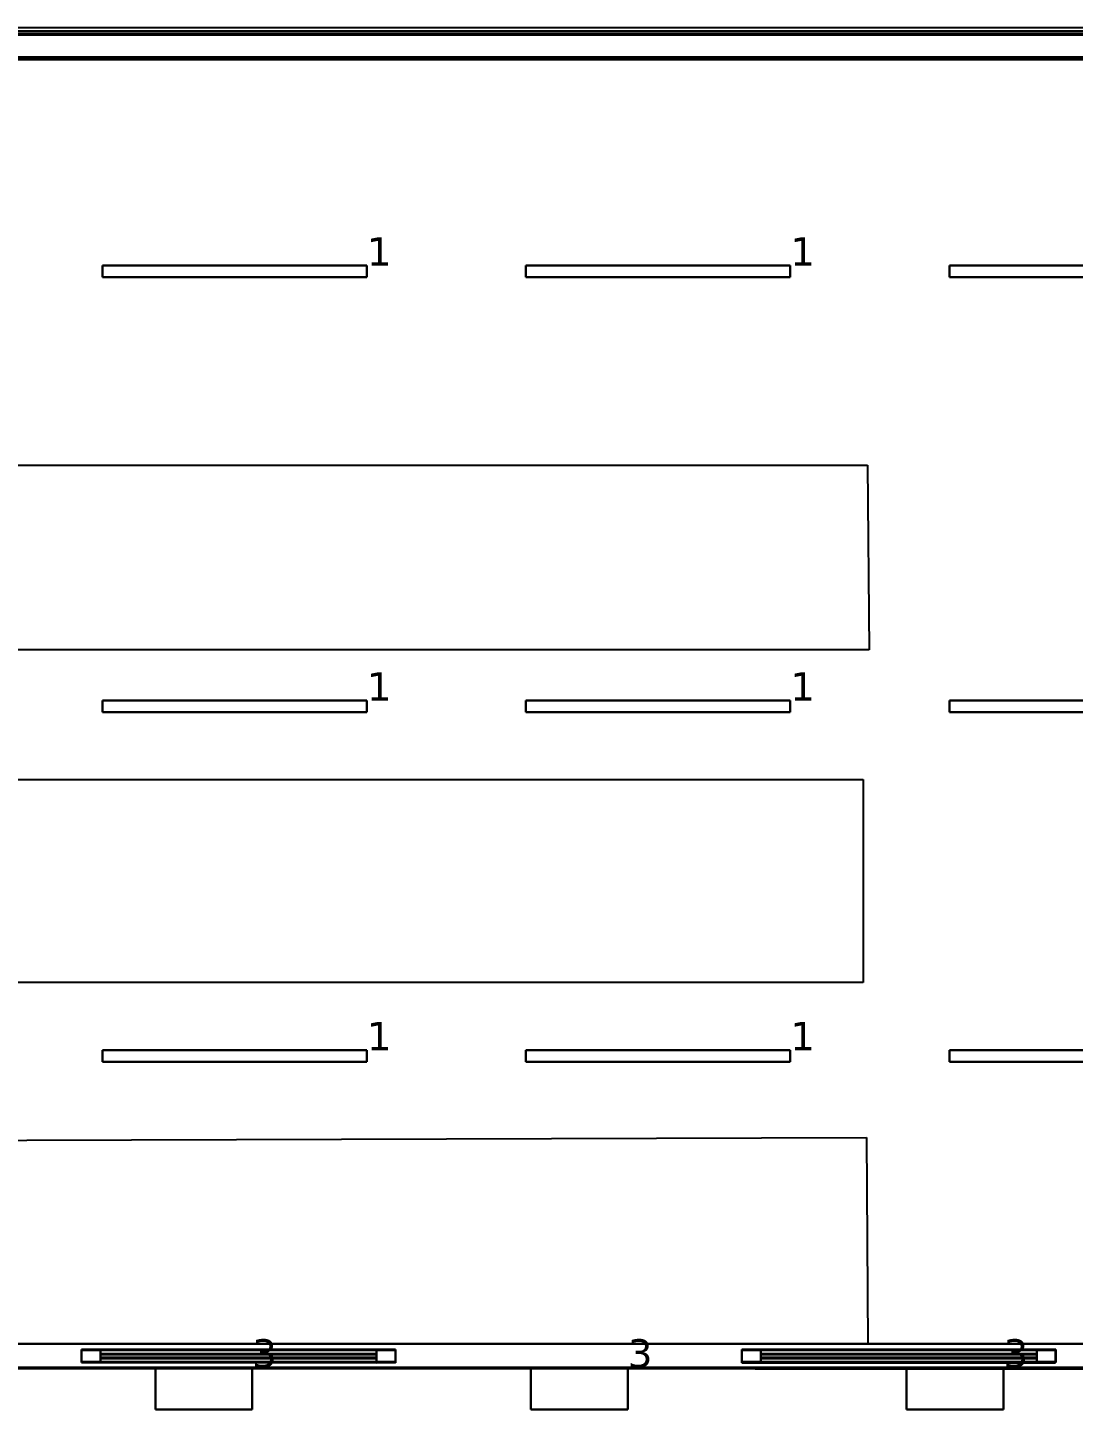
# Model space of a CAD drawing. Header units: inches. Extents: x 28 to 141, y 59 to 110.
# Drawn here: x 65.61 to 72.27, y 84.33 to 93.14 of the extents above; entities that cross this region are included whole.
import ezdxf

# ---------------------------------------------------------------- set-up
doc = ezdxf.new("R2010")
doc.units = ezdxf.units.IN
doc.header["$MEASUREMENT"] = 0
for name, color, linetype, true_color in [('DLX_BLD0_APERT', 7, 'Continuous', 0x969696), ('DLX_BLD0_CALC', 3, 'Continuous', 0x00ff00), ('DLX_BLD0_CONT', 7, 'Continuous', 0x969696), ('DLX_BLD0_LUM', 7, 'Continuous', 0xffd400), ('DLX_BLD0_LUMKEY_IDX', 7, 'Continuous', 0x969696), ('DLX_BLD0_ROOF', 7, 'Continuous', 0x7f7f7f), ('DLX_BLD1_APERT', 7, 'Continuous', 0x969696), ('DLX_BLD1_CALC', 3, 'Continuous', 0x00ff00), ('DLX_BLD1_LUM', 7, 'Continuous', 0xffd400), ('DLX_BLD1_LUMKEY_IDX', 7, 'Continuous', 0x969696), ('DLX_TERR_CONT', 7, 'Continuous', 0x007d00)]:
    doc.layers.add(name, color=color, linetype=linetype, true_color=true_color)
doc.styles.add('TableTextStyle', font='')
doc.styles.get('TableTextStyle').set_extended_font_data('VERDANA.TTF')

msp = doc.modelspace()

# ---------------------------------------------------------------- linework, layer by layer
at = {"layer": 'DLX_BLD0_APERT'}
for points in [[(76.7777, 93.1132, 0), (46.7777, 93.1142, 0)], [(46.7777, 93.1142, 0), (76.7777, 93.1132, 0)], [(76.7027, 93.1357, 0), (46.8527, 93.1367, 0)], [(76.7027, 93.1357, 0), (46.8527, 93.1367, 0)], [(46.8527, 93.1367, 0), (76.7027, 93.1357, 0)], [(46.8527, 93.1367, 0), (76.7027, 93.1357, 0)], [(76.7027, 93.1132, 0), (46.8527, 93.1142, 0)], [(46.8527, 93.1142, 0), (76.7027, 93.1132, 0)], [(46.8527, 93.1142, 0), (76.7027, 93.1132, 0)], [(76.7027, 93.1132, 0), (46.8527, 93.1142, 0)], [(46.8527, 93.0917, 0), (76.7027, 93.0907, 0)], [(76.7027, 93.0907, 0), (46.8527, 93.0917, 0)], [(76.7027, 93.0907, 0), (46.8527, 93.0917, 0)], [(76.7027, 93.0907, 0), (46.8527, 93.0917, 0)], [(46.8527, 93.0917, 0), (76.7027, 93.0907, 0)], [(46.8527, 93.0917, 0), (76.7027, 93.0907, 0)], [(46.7777, 92.9342, 0), (76.7777, 92.9332, 0)], [(76.7777, 92.9332, 0), (46.7777, 92.9342, 0)], [(46.8527, 92.9342, 0), (76.7027, 92.9332, 0)], [(76.7027, 92.9332, 0), (46.8527, 92.9342, 0)], [(67.9526, 84.714, 0), (65.9531, 84.714, 0)], [(65.9531, 84.714, 0), (65.9531, 84.634, 0)], [(65.9531, 84.634, 0), (65.9531, 84.714, 0)], [(65.9531, 84.714, 0), (67.9526, 84.714, 0)], [(65.9531, 84.634, 0), (65.9531, 84.714, 0)], [(65.9531, 84.714, 0), (65.9531, 84.714, 0)], [(65.9531, 84.714, 0), (65.9531, 84.634, 0)], [(65.9531, 84.714, 0), (67.9526, 84.714, 0)], [(67.9526, 84.714, 0), (65.9531, 84.714, 0)], [(65.9531, 84.714, 0), (65.9531, 84.714, 0)], [(66.0731, 84.714, 0), (66.0731, 84.714, 0)], [(66.0731, 84.714, 0), (67.8326, 84.714, 0)], [(67.8326, 84.714, 0), (66.0731, 84.714, 0)], [(66.0731, 84.6865, 0), (66.0731, 84.714, 0)], [(66.0731, 84.714, 0), (67.8326, 84.714, 0)], [(67.8326, 84.714, 0), (66.0731, 84.714, 0)], [(66.0731, 84.714, 0), (66.0731, 84.6865, 0)], [(66.0731, 84.6865, 0), (66.0731, 84.714, 0)], [(66.0731, 84.714, 0), (66.0731, 84.714, 0)], [(66.0731, 84.714, 0), (66.0731, 84.6865, 0)], [(67.8326, 84.714, 0), (67.8326, 84.714, 0)], [(67.8326, 84.714, 0), (67.8326, 84.6865, 0)], [(67.8326, 84.6865, 0), (67.8326, 84.714, 0)], [(67.8326, 84.714, 0), (67.8326, 84.714, 0)], [(67.8326, 84.714, 0), (67.8326, 84.6865, 0)], [(67.8326, 84.6865, 0), (67.8326, 84.714, 0)], [(67.9526, 84.634, 0), (67.9526, 84.714, 0)], [(67.9526, 84.634, 0), (67.9526, 84.714, 0)], [(67.9526, 84.714, 0), (67.9526, 84.714, 0)], [(67.9526, 84.714, 0), (67.9526, 84.634, 0)], [(67.9526, 84.714, 0), (67.9526, 84.634, 0)], [(67.9526, 84.714, 0), (67.9526, 84.714, 0)], [(72.16, 84.7141, 0), (70.16, 84.7141, 0)], [(70.16, 84.7141, 0), (70.16, 84.634, 0)], [(70.16, 84.634, 0), (70.16, 84.7141, 0)], [(70.16, 84.7141, 0), (72.16, 84.7141, 0)], [(70.16, 84.634, 0), (70.16, 84.7141, 0)], [(70.16, 84.7141, 0), (70.16, 84.7141, 0)], [(70.16, 84.7141, 0), (70.16, 84.634, 0)], [(70.16, 84.7141, 0), (72.16, 84.7141, 0)], [(72.16, 84.7141, 0), (70.16, 84.7141, 0)], [(70.16, 84.7141, 0), (70.16, 84.7141, 0)], [(70.28, 84.7141, 0), (70.28, 84.7141, 0)], [(70.28, 84.7141, 0), (72.04, 84.7141, 0)], [(72.04, 84.7141, 0), (70.28, 84.7141, 0)], [(70.28, 84.6865, 0), (70.28, 84.7141, 0)], [(70.28, 84.7141, 0), (72.04, 84.7141, 0)], [(72.04, 84.7141, 0), (70.28, 84.7141, 0)], [(70.28, 84.7141, 0), (70.28, 84.6865, 0)], [(70.28, 84.6865, 0), (70.28, 84.7141, 0)], [(70.28, 84.7141, 0), (70.28, 84.7141, 0)], [(70.28, 84.7141, 0), (70.28, 84.6865, 0)], [(72.04, 84.7141, 0), (72.04, 84.7141, 0)], [(72.04, 84.7141, 0), (72.04, 84.6865, 0)], [(72.04, 84.6865, 0), (72.04, 84.7141, 0)], [(72.04, 84.7141, 0), (72.04, 84.7141, 0)], [(72.04, 84.7141, 0), (72.04, 84.6865, 0)], [(72.04, 84.6865, 0), (72.04, 84.7141, 0)], [(72.16, 84.634, 0), (72.16, 84.7141, 0)], [(72.16, 84.634, 0), (72.16, 84.7141, 0)], [(72.16, 84.7141, 0), (72.16, 84.7141, 0)], [(72.16, 84.7141, 0), (72.16, 84.634, 0)], [(72.16, 84.7141, 0), (72.16, 84.634, 0)], [(72.16, 84.7141, 0), (72.16, 84.7141, 0)], [(65.9531, 84.634, 0), (67.9526, 84.634, 0)], [(67.9526, 84.634, 0), (65.9531, 84.634, 0)], [(65.9531, 84.634, 0), (65.9531, 84.634, 0)], [(65.9531, 84.634, 0), (67.9526, 84.634, 0)], [(67.9526, 84.634, 0), (65.9531, 84.634, 0)], [(65.9531, 84.634, 0), (65.9531, 84.634, 0)], [(67.8326, 84.6865, 0), (66.0731, 84.6865, 0)], [(66.0731, 84.6865, 0), (67.8326, 84.6865, 0)], [(66.0731, 84.6615, 0), (66.0731, 84.6865, 0)], [(66.0731, 84.6865, 0), (67.8326, 84.6865, 0)], [(67.8326, 84.6865, 0), (66.0731, 84.6865, 0)], [(66.0731, 84.6865, 0), (66.0731, 84.6615, 0)], [(66.0731, 84.6865, 0), (66.0731, 84.6865, 0)], [(66.0731, 84.6865, 0), (66.0731, 84.6865, 0)], [(66.0731, 84.6865, 0), (66.0731, 84.6615, 0)], [(66.0731, 84.6615, 0), (66.0731, 84.6865, 0)], [(67.8326, 84.6865, 0), (66.0731, 84.6865, 0)], [(66.0731, 84.6865, 0), (66.0731, 84.6615, 0)], [(66.0731, 84.6865, 0), (67.8326, 84.6865, 0)], [(67.8326, 84.6865, 0), (66.0731, 84.6865, 0)], [(66.0731, 84.6865, 0), (66.0731, 84.6865, 0)], [(66.0731, 84.6615, 0), (66.0731, 84.6865, 0)], [(66.0731, 84.6865, 0), (67.8326, 84.6865, 0)], [(66.0731, 84.6615, 0), (66.0731, 84.6865, 0)], [(66.0731, 84.6865, 0), (66.0731, 84.6865, 0)], [(66.0731, 84.6865, 0), (66.0731, 84.6615, 0)], [(66.0731, 84.6615, 0), (67.8326, 84.6615, 0)], [(66.0731, 84.634, 0), (66.0731, 84.6615, 0)], [(66.0731, 84.6615, 0), (66.0731, 84.6615, 0)], [(66.0731, 84.6615, 0), (66.0731, 84.634, 0)], [(66.0731, 84.634, 0), (66.0731, 84.6615, 0)], [(67.8326, 84.6615, 0), (66.0731, 84.6615, 0)], [(66.0731, 84.6615, 0), (66.0731, 84.634, 0)], [(67.8326, 84.6615, 0), (66.0731, 84.6615, 0)], [(66.0731, 84.6615, 0), (67.8326, 84.6615, 0)], [(66.0731, 84.6615, 0), (66.0731, 84.6615, 0)], [(66.0731, 84.6615, 0), (67.8326, 84.6615, 0)], [(67.8326, 84.6615, 0), (66.0731, 84.6615, 0)], [(66.0731, 84.6615, 0), (66.0731, 84.6615, 0)], [(66.0731, 84.6615, 0), (67.8326, 84.6615, 0)], [(67.8326, 84.6615, 0), (66.0731, 84.6615, 0)], [(66.0731, 84.6615, 0), (66.0731, 84.6615, 0)], [(66.0731, 84.634, 0), (66.0731, 84.634, 0)], [(66.0731, 84.634, 0), (67.8326, 84.634, 0)], [(67.8326, 84.634, 0), (66.0731, 84.634, 0)], [(67.8326, 84.634, 0), (66.0731, 84.634, 0)], [(66.0731, 84.634, 0), (66.0731, 84.634, 0)], [(66.0731, 84.634, 0), (67.8326, 84.634, 0)], [(67.8326, 84.6865, 0), (67.8326, 84.6615, 0)], [(67.8326, 84.6865, 0), (67.8326, 84.6865, 0)], [(67.8326, 84.6865, 0), (67.8326, 84.6865, 0)], [(67.8326, 84.6865, 0), (67.8326, 84.6615, 0)], [(67.8326, 84.6615, 0), (67.8326, 84.6865, 0)], [(67.8326, 84.6615, 0), (67.8326, 84.6865, 0)], [(67.8326, 84.6615, 0), (67.8326, 84.6865, 0)], [(67.8326, 84.6865, 0), (67.8326, 84.6865, 0)], [(67.8326, 84.6865, 0), (67.8326, 84.6615, 0)], [(67.8326, 84.6615, 0), (67.8326, 84.6865, 0)], [(67.8326, 84.6865, 0), (67.8326, 84.6865, 0)], [(67.8326, 84.6865, 0), (67.8326, 84.6615, 0)], [(67.8326, 84.6615, 0), (67.8326, 84.634, 0)], [(67.8326, 84.6615, 0), (67.8326, 84.6615, 0)], [(67.8326, 84.6615, 0), (67.8326, 84.634, 0)], [(67.8326, 84.634, 0), (67.8326, 84.6615, 0)], [(67.8326, 84.634, 0), (67.8326, 84.6615, 0)], [(67.8326, 84.6615, 0), (67.8326, 84.6615, 0)], [(67.8326, 84.6615, 0), (67.8326, 84.6615, 0)], [(67.8326, 84.6615, 0), (67.8326, 84.6615, 0)], [(67.8326, 84.634, 0), (67.8326, 84.634, 0)], [(67.8326, 84.634, 0), (67.8326, 84.634, 0)], [(67.9526, 84.634, 0), (67.9526, 84.634, 0)], [(67.9526, 84.634, 0), (67.9526, 84.634, 0)], [(70.16, 84.634, 0), (72.16, 84.634, 0)], [(72.16, 84.634, 0), (70.16, 84.634, 0)], [(70.16, 84.634, 0), (70.16, 84.634, 0)], [(70.16, 84.634, 0), (72.16, 84.634, 0)], [(72.16, 84.634, 0), (70.16, 84.634, 0)], [(70.16, 84.634, 0), (70.16, 84.634, 0)], [(72.04, 84.6865, 0), (70.28, 84.6865, 0)], [(70.28, 84.6865, 0), (72.04, 84.6865, 0)], [(70.28, 84.6616, 0), (70.28, 84.6865, 0)], [(70.28, 84.6865, 0), (72.04, 84.6865, 0)], [(72.04, 84.6865, 0), (70.28, 84.6865, 0)], [(70.28, 84.6865, 0), (70.28, 84.6616, 0)], [(70.28, 84.6865, 0), (70.28, 84.6865, 0)], [(70.28, 84.6865, 0), (70.28, 84.6865, 0)], [(70.28, 84.6865, 0), (70.28, 84.6616, 0)], [(70.28, 84.6616, 0), (70.28, 84.6865, 0)], [(72.04, 84.6865, 0), (70.28, 84.6865, 0)], [(70.28, 84.6865, 0), (70.28, 84.6616, 0)], [(70.28, 84.6865, 0), (72.04, 84.6865, 0)], [(72.04, 84.6865, 0), (70.28, 84.6865, 0)], [(70.28, 84.6865, 0), (70.28, 84.6865, 0)], [(70.28, 84.6616, 0), (70.28, 84.6865, 0)], [(70.28, 84.6865, 0), (72.04, 84.6865, 0)], [(70.28, 84.6616, 0), (70.28, 84.6865, 0)], [(70.28, 84.6865, 0), (70.28, 84.6865, 0)], [(70.28, 84.6865, 0), (70.28, 84.6616, 0)], [(70.28, 84.6616, 0), (72.04, 84.6616, 0)], [(70.28, 84.634, 0), (70.28, 84.6616, 0)], [(70.28, 84.6616, 0), (70.28, 84.6616, 0)], [(70.28, 84.6616, 0), (70.28, 84.634, 0)], [(70.28, 84.634, 0), (70.28, 84.6616, 0)], [(72.04, 84.6616, 0), (70.28, 84.6616, 0)], [(70.28, 84.6616, 0), (70.28, 84.634, 0)], [(72.04, 84.6616, 0), (70.28, 84.6616, 0)], [(70.28, 84.6616, 0), (72.04, 84.6616, 0)], [(70.28, 84.6616, 0), (70.28, 84.6616, 0)], [(70.28, 84.6616, 0), (72.04, 84.6616, 0)], [(72.04, 84.6616, 0), (70.28, 84.6616, 0)], [(70.28, 84.6616, 0), (70.28, 84.6616, 0)], [(70.28, 84.6616, 0), (72.04, 84.6616, 0)], [(72.04, 84.6616, 0), (70.28, 84.6616, 0)], [(70.28, 84.6616, 0), (70.28, 84.6616, 0)], [(70.28, 84.634, 0), (70.28, 84.634, 0)], [(70.28, 84.634, 0), (72.04, 84.634, 0)], [(72.04, 84.634, 0), (70.28, 84.634, 0)], [(72.04, 84.634, 0), (70.28, 84.634, 0)], [(70.28, 84.634, 0), (70.28, 84.634, 0)], [(70.28, 84.634, 0), (72.04, 84.634, 0)], [(72.04, 84.6865, 0), (72.04, 84.6616, 0)], [(72.04, 84.6865, 0), (72.04, 84.6865, 0)], [(72.04, 84.6865, 0), (72.04, 84.6865, 0)], [(72.04, 84.6865, 0), (72.04, 84.6616, 0)], [(72.04, 84.6616, 0), (72.04, 84.6865, 0)], [(72.04, 84.6616, 0), (72.04, 84.6865, 0)], [(72.04, 84.6616, 0), (72.04, 84.6865, 0)], [(72.04, 84.6865, 0), (72.04, 84.6865, 0)], [(72.04, 84.6865, 0), (72.04, 84.6616, 0)], [(72.04, 84.6616, 0), (72.04, 84.6865, 0)], [(72.04, 84.6865, 0), (72.04, 84.6865, 0)], [(72.04, 84.6865, 0), (72.04, 84.6616, 0)], [(72.04, 84.6616, 0), (72.04, 84.634, 0)], [(72.04, 84.6616, 0), (72.04, 84.6616, 0)], [(72.04, 84.6616, 0), (72.04, 84.634, 0)], [(72.04, 84.634, 0), (72.04, 84.6616, 0)], [(72.04, 84.634, 0), (72.04, 84.6616, 0)], [(72.04, 84.6616, 0), (72.04, 84.6616, 0)], [(72.04, 84.6616, 0), (72.04, 84.6616, 0)], [(72.04, 84.6616, 0), (72.04, 84.6616, 0)], [(72.04, 84.634, 0), (72.04, 84.634, 0)], [(72.04, 84.634, 0), (72.04, 84.634, 0)], [(72.16, 84.634, 0), (72.16, 84.634, 0)], [(72.16, 84.634, 0), (72.16, 84.634, 0)]]:
    msp.add_polyline3d(points, dxfattribs=at)
at = {"layer": 'DLX_BLD0_CALC'}
for points in [[(76.7027, 92.9482, 0), (46.8527, 92.9492, 0)], [(50.9949, 90.3489, 0), (70.9615, 90.3489, 0)], [(70.9615, 90.3489, 0), (70.9709, 89.1717, 0)], [(70.9709, 89.1717, 0), (51.0044, 89.1717, 0)], [(50.7076, 88.3465, 0), (70.9325, 88.3462, 0)], [(70.9325, 88.3462, 0), (70.9325, 87.0524, 0)], [(70.9325, 87.0524, 0), (50.7076, 87.0526, 0)], [(50.8882, 86.0002, 0), (70.9536, 86.065, 0)], [(70.9536, 86.065, 0), (70.9633, 84.7492, 0)], [(70.9633, 84.7492, 0), (76.593, 84.7493, 0)]]:
    msp.add_polyline3d(points, dxfattribs=at)
at = {"layer": 'DLX_BLD0_CONT'}
for points in [[(81.4002, 93.098, 0), (28.2, 93.0998, 0)], [(81.2592, 92.948, 0), (28.3576, 92.9498, 0)], [(28.3576, 84.7489, 0), (81.2592, 84.7493, 0)], [(38.5076, 84.5989, 0), (81.4002, 84.5989, 0)]]:
    msp.add_polyline3d(points, dxfattribs=at)
at = {"layer": 'DLX_BLD0_LUM'}
for points in [[(66.0867, 91.5463, 0), (66.0867, 91.6203, 0)], [(66.0867, 91.6203, 0), (66.0867, 91.6203, 0)], [(66.0867, 91.6203, 0), (66.0867, 91.5463, 0)], [(66.0867, 91.6203, 0), (67.7707, 91.6203, 0)], [(67.7707, 91.6203, 0), (66.0867, 91.6203, 0)], [(66.0867, 91.6203, 0), (66.0867, 91.6203, 0)], [(67.7707, 91.6203, 0), (66.0867, 91.6203, 0)], [(66.0867, 91.6203, 0), (66.0867, 91.5463, 0)], [(66.0867, 91.5463, 0), (66.0867, 91.6203, 0)], [(66.0867, 91.6203, 0), (67.7707, 91.6203, 0)], [(67.7707, 91.6203, 0), (67.7707, 91.6203, 0)], [(67.7707, 91.6203, 0), (67.7707, 91.5463, 0)], [(67.7707, 91.5463, 0), (67.7707, 91.6203, 0)], [(67.7707, 91.6203, 0), (67.7707, 91.6203, 0)], [(67.7707, 91.5463, 0), (67.7707, 91.6203, 0)], [(67.7707, 91.6203, 0), (67.7707, 91.5463, 0)], [(68.7844, 91.6203, 0), (70.4684, 91.6204, 0)], [(70.4684, 91.6204, 0), (68.7844, 91.6203, 0)], [(70.4684, 91.6204, 0), (68.7844, 91.6203, 0)], [(68.7844, 91.6203, 0), (70.4684, 91.6204, 0)], [(68.7844, 91.5463, 0), (68.7844, 91.6203, 0)], [(68.7844, 91.6203, 0), (68.7844, 91.6203, 0)], [(68.7844, 91.6203, 0), (68.7844, 91.5463, 0)], [(68.7844, 91.6203, 0), (68.7844, 91.6203, 0)], [(68.7844, 91.6203, 0), (68.7844, 91.5463, 0)], [(68.7844, 91.5463, 0), (68.7844, 91.6203, 0)], [(70.4684, 91.6204, 0), (70.4684, 91.6204, 0)], [(70.4684, 91.6204, 0), (70.4684, 91.5463, 0)], [(70.4684, 91.5463, 0), (70.4684, 91.6204, 0)], [(70.4684, 91.6204, 0), (70.4684, 91.6204, 0)], [(70.4684, 91.5463, 0), (70.4684, 91.6204, 0)], [(70.4684, 91.6204, 0), (70.4684, 91.5463, 0)], [(71.4821, 91.5464, 0), (71.4821, 91.6204, 0)], [(71.4821, 91.6204, 0), (71.4821, 91.6204, 0)], [(71.4821, 91.6204, 0), (71.4821, 91.5464, 0)], [(71.4821, 91.6204, 0), (73.1661, 91.6204, 0)], [(73.1661, 91.6204, 0), (71.4821, 91.6204, 0)], [(71.4821, 91.6204, 0), (71.4821, 91.6204, 0)], [(73.1661, 91.6204, 0), (71.4821, 91.6204, 0)], [(71.4821, 91.6204, 0), (71.4821, 91.5464, 0)], [(71.4821, 91.5464, 0), (71.4821, 91.6204, 0)], [(71.4821, 91.6204, 0), (73.1661, 91.6204, 0)], [(66.0867, 91.5463, 0), (66.0867, 91.5463, 0)], [(67.7707, 91.5463, 0), (66.0867, 91.5463, 0)], [(66.0867, 91.5463, 0), (66.0867, 91.5463, 0)], [(66.0867, 91.5463, 0), (67.7707, 91.5463, 0)], [(66.0867, 91.5463, 0), (67.7707, 91.5463, 0)], [(67.7707, 91.5463, 0), (66.0867, 91.5463, 0)], [(67.7707, 91.5463, 0), (67.7707, 91.5463, 0)], [(67.7707, 91.5463, 0), (67.7707, 91.5463, 0)], [(68.7844, 91.5463, 0), (68.7844, 91.5463, 0)], [(70.4684, 91.5463, 0), (68.7844, 91.5463, 0)], [(68.7844, 91.5463, 0), (68.7844, 91.5463, 0)], [(68.7844, 91.5463, 0), (70.4684, 91.5463, 0)], [(68.7844, 91.5463, 0), (70.4684, 91.5463, 0)], [(70.4684, 91.5463, 0), (68.7844, 91.5463, 0)], [(70.4684, 91.5463, 0), (70.4684, 91.5463, 0)], [(70.4684, 91.5463, 0), (70.4684, 91.5463, 0)], [(71.4821, 91.5464, 0), (71.4821, 91.5464, 0)], [(73.1661, 91.5464, 0), (71.4821, 91.5464, 0)], [(71.4821, 91.5464, 0), (71.4821, 91.5464, 0)], [(71.4821, 91.5464, 0), (73.1661, 91.5464, 0)], [(71.4821, 91.5464, 0), (73.1661, 91.5464, 0)], [(73.1661, 91.5464, 0), (71.4821, 91.5464, 0)], [(66.0867, 88.8485, 0), (67.7707, 88.8486, 0)], [(67.7707, 88.8486, 0), (66.0867, 88.8485, 0)], [(67.7707, 88.8486, 0), (66.0867, 88.8485, 0)], [(66.0867, 88.8485, 0), (67.7707, 88.8486, 0)], [(66.0867, 88.7745, 0), (66.0867, 88.8485, 0)], [(66.0867, 88.8485, 0), (66.0867, 88.8485, 0)], [(66.0867, 88.8485, 0), (66.0867, 88.7745, 0)], [(66.0867, 88.8485, 0), (66.0867, 88.8485, 0)], [(66.0867, 88.8485, 0), (66.0867, 88.7745, 0)], [(66.0867, 88.7745, 0), (66.0867, 88.8485, 0)], [(67.7707, 88.8486, 0), (67.7707, 88.8486, 0)], [(67.7707, 88.8486, 0), (67.7707, 88.7746, 0)], [(67.7707, 88.7746, 0), (67.7707, 88.8486, 0)], [(67.7707, 88.8486, 0), (67.7707, 88.8486, 0)], [(67.7707, 88.7746, 0), (67.7707, 88.8486, 0)], [(67.7707, 88.8486, 0), (67.7707, 88.7746, 0)], [(68.7844, 88.7746, 0), (68.7844, 88.8486, 0)], [(68.7844, 88.8486, 0), (68.7844, 88.8486, 0)], [(68.7844, 88.8486, 0), (68.7844, 88.7746, 0)], [(68.7844, 88.8486, 0), (70.4684, 88.8486, 0)], [(70.4684, 88.8486, 0), (68.7844, 88.8486, 0)], [(68.7844, 88.8486, 0), (68.7844, 88.8486, 0)], [(70.4684, 88.8486, 0), (68.7844, 88.8486, 0)], [(68.7844, 88.8486, 0), (68.7844, 88.7746, 0)], [(68.7844, 88.7746, 0), (68.7844, 88.8486, 0)], [(68.7844, 88.8486, 0), (70.4684, 88.8486, 0)], [(70.4684, 88.8486, 0), (70.4684, 88.8486, 0)], [(70.4684, 88.8486, 0), (70.4684, 88.7746, 0)], [(70.4684, 88.7746, 0), (70.4684, 88.8486, 0)], [(70.4684, 88.8486, 0), (70.4684, 88.8486, 0)], [(70.4684, 88.7746, 0), (70.4684, 88.8486, 0)], [(70.4684, 88.8486, 0), (70.4684, 88.7746, 0)], [(71.4821, 88.7746, 0), (71.4821, 88.8486, 0)], [(71.4821, 88.8486, 0), (71.4821, 88.8486, 0)], [(71.4821, 88.8486, 0), (71.4821, 88.7746, 0)], [(71.4821, 88.8486, 0), (73.1661, 88.8486, 0)], [(73.1661, 88.8486, 0), (71.4821, 88.8486, 0)], [(71.4821, 88.8486, 0), (71.4821, 88.8486, 0)], [(73.1661, 88.8486, 0), (71.4821, 88.8486, 0)], [(71.4821, 88.8486, 0), (71.4821, 88.7746, 0)], [(71.4821, 88.7746, 0), (71.4821, 88.8486, 0)], [(71.4821, 88.8486, 0), (73.1661, 88.8486, 0)], [(67.7707, 88.7746, 0), (66.0867, 88.7745, 0)], [(66.0867, 88.7745, 0), (67.7707, 88.7746, 0)], [(66.0867, 88.7745, 0), (67.7707, 88.7746, 0)], [(67.7707, 88.7746, 0), (66.0867, 88.7745, 0)], [(66.0867, 88.7745, 0), (66.0867, 88.7745, 0)], [(66.0867, 88.7745, 0), (66.0867, 88.7745, 0)], [(67.7707, 88.7746, 0), (67.7707, 88.7746, 0)], [(67.7707, 88.7746, 0), (67.7707, 88.7746, 0)], [(68.7844, 88.7746, 0), (68.7844, 88.7746, 0)], [(70.4684, 88.7746, 0), (68.7844, 88.7746, 0)], [(68.7844, 88.7746, 0), (68.7844, 88.7746, 0)], [(68.7844, 88.7746, 0), (70.4684, 88.7746, 0)], [(68.7844, 88.7746, 0), (70.4684, 88.7746, 0)], [(70.4684, 88.7746, 0), (68.7844, 88.7746, 0)], [(70.4684, 88.7746, 0), (70.4684, 88.7746, 0)], [(70.4684, 88.7746, 0), (70.4684, 88.7746, 0)], [(71.4821, 88.7746, 0), (71.4821, 88.7746, 0)], [(73.1661, 88.7746, 0), (71.4821, 88.7746, 0)], [(71.4821, 88.7746, 0), (71.4821, 88.7746, 0)], [(71.4821, 88.7746, 0), (73.1661, 88.7746, 0)], [(71.4821, 88.7746, 0), (73.1661, 88.7746, 0)], [(73.1661, 88.7746, 0), (71.4821, 88.7746, 0)], [(66.0867, 86.5466, 0), (66.0867, 86.6206, 0)], [(66.0867, 86.6206, 0), (66.0867, 86.6206, 0)], [(66.0867, 86.6206, 0), (66.0867, 86.5466, 0)], [(66.0867, 86.6206, 0), (67.7707, 86.6206, 0)], [(67.7707, 86.6206, 0), (66.0867, 86.6206, 0)], [(66.0867, 86.6206, 0), (66.0867, 86.6206, 0)], [(67.7707, 86.6206, 0), (66.0867, 86.6206, 0)], [(66.0867, 86.6206, 0), (66.0867, 86.5466, 0)], [(66.0867, 86.5466, 0), (66.0867, 86.6206, 0)], [(66.0867, 86.6206, 0), (67.7707, 86.6206, 0)], [(67.7707, 86.6206, 0), (67.7707, 86.6206, 0)], [(67.7707, 86.6206, 0), (67.7707, 86.5466, 0)], [(67.7707, 86.5466, 0), (67.7707, 86.6206, 0)], [(67.7707, 86.6206, 0), (67.7707, 86.6206, 0)], [(67.7707, 86.5466, 0), (67.7707, 86.6206, 0)], [(67.7707, 86.6206, 0), (67.7707, 86.5466, 0)], [(68.7844, 86.6206, 0), (70.4684, 86.6207, 0)], [(70.4684, 86.6207, 0), (68.7844, 86.6206, 0)], [(70.4684, 86.6207, 0), (68.7844, 86.6206, 0)], [(68.7844, 86.6206, 0), (70.4684, 86.6207, 0)], [(68.7844, 86.5466, 0), (68.7844, 86.6206, 0)], [(68.7844, 86.6206, 0), (68.7844, 86.6206, 0)], [(68.7844, 86.6206, 0), (68.7844, 86.5466, 0)], [(68.7844, 86.6206, 0), (68.7844, 86.6206, 0)], [(68.7844, 86.6206, 0), (68.7844, 86.5466, 0)], [(68.7844, 86.5466, 0), (68.7844, 86.6206, 0)], [(70.4684, 86.6207, 0), (70.4684, 86.6207, 0)], [(70.4684, 86.6207, 0), (70.4684, 86.5467, 0)], [(70.4684, 86.5467, 0), (70.4684, 86.6207, 0)], [(70.4684, 86.6207, 0), (70.4684, 86.6207, 0)], [(70.4684, 86.5467, 0), (70.4684, 86.6207, 0)], [(70.4684, 86.6207, 0), (70.4684, 86.5467, 0)], [(71.4821, 86.5467, 0), (71.4821, 86.6207, 0)], [(71.4821, 86.6207, 0), (71.4821, 86.6207, 0)], [(71.4821, 86.6207, 0), (71.4821, 86.5467, 0)], [(71.4821, 86.6207, 0), (73.1661, 86.6207, 0)], [(73.1661, 86.6207, 0), (71.4821, 86.6207, 0)], [(71.4821, 86.6207, 0), (71.4821, 86.6207, 0)], [(73.1661, 86.6207, 0), (71.4821, 86.6207, 0)], [(71.4821, 86.6207, 0), (71.4821, 86.5467, 0)], [(71.4821, 86.5467, 0), (71.4821, 86.6207, 0)], [(71.4821, 86.6207, 0), (73.1661, 86.6207, 0)], [(66.0867, 86.5466, 0), (66.0867, 86.5466, 0)], [(67.7707, 86.5466, 0), (66.0867, 86.5466, 0)], [(66.0867, 86.5466, 0), (66.0867, 86.5466, 0)], [(66.0867, 86.5466, 0), (67.7707, 86.5466, 0)], [(66.0867, 86.5466, 0), (67.7707, 86.5466, 0)], [(67.7707, 86.5466, 0), (66.0867, 86.5466, 0)], [(67.7707, 86.5466, 0), (67.7707, 86.5466, 0)], [(67.7707, 86.5466, 0), (67.7707, 86.5466, 0)], [(70.4684, 86.5467, 0), (68.7844, 86.5466, 0)], [(68.7844, 86.5466, 0), (70.4684, 86.5467, 0)], [(68.7844, 86.5466, 0), (70.4684, 86.5467, 0)], [(70.4684, 86.5467, 0), (68.7844, 86.5466, 0)], [(68.7844, 86.5466, 0), (68.7844, 86.5466, 0)], [(68.7844, 86.5466, 0), (68.7844, 86.5466, 0)], [(70.4684, 86.5467, 0), (70.4684, 86.5467, 0)], [(70.4684, 86.5467, 0), (70.4684, 86.5467, 0)], [(71.4821, 86.5467, 0), (71.4821, 86.5467, 0)], [(73.1661, 86.5467, 0), (71.4821, 86.5467, 0)], [(71.4821, 86.5467, 0), (71.4821, 86.5467, 0)], [(71.4821, 86.5467, 0), (73.1661, 86.5467, 0)], [(71.4821, 86.5467, 0), (73.1661, 86.5467, 0)], [(73.1661, 86.5467, 0), (71.4821, 86.5467, 0)]]:
    msp.add_polyline3d(points, dxfattribs=at)
at = {"layer": 'DLX_BLD0_ROOF'}
for points in [[(81.4002, 93.098, 0), (28.2, 93.0998, 0)], [(28.2, 93.0998, 0), (81.4002, 93.098, 0)], [(28.2, 93.0998, 0), (81.4002, 93.098, 0)], [(81.4002, 93.098, 0), (28.2, 93.0998, 0)], [(81.2592, 92.948, 0), (28.3576, 92.9498, 0)], [(28.3576, 92.9498, 0), (81.2592, 92.948, 0)], [(28.3576, 84.7489, 0), (81.2592, 84.7493, 0)], [(81.2592, 84.7493, 0), (28.3576, 84.7489, 0)], [(38.5076, 84.5989, 0), (81.4002, 84.5989, 0)], [(81.4002, 84.5989, 0), (38.5076, 84.5989, 0)], [(81.4002, 84.5989, 0), (38.5076, 84.5989, 0)], [(38.5076, 84.5989, 0), (81.4002, 84.5989, 0)]]:
    msp.add_polyline3d(points, dxfattribs=at)
at = {"layer": 'DLX_BLD1_APERT'}
for points in [[(67.9534, 84.7089, 0), (65.9534, 84.7096, 0)], [(65.9534, 84.7096, 0), (65.9534, 84.6296, 0)], [(65.9534, 84.6296, 0), (65.9534, 84.7096, 0)], [(65.9534, 84.7096, 0), (67.9534, 84.7089, 0)], [(65.9534, 84.6296, 0), (65.9534, 84.7096, 0)], [(65.9534, 84.7096, 0), (65.9534, 84.7096, 0)], [(65.9534, 84.7096, 0), (65.9534, 84.6296, 0)], [(65.9534, 84.7096, 0), (67.9534, 84.7089, 0)], [(67.9534, 84.7089, 0), (65.9534, 84.7096, 0)], [(65.9534, 84.7096, 0), (65.9534, 84.7096, 0)], [(66.0734, 84.7095, 0), (66.0734, 84.7095, 0)], [(66.0734, 84.7095, 0), (67.8334, 84.7089, 0)], [(67.8334, 84.7089, 0), (66.0734, 84.7095, 0)], [(66.0734, 84.682, 0), (66.0734, 84.7095, 0)], [(66.0734, 84.7095, 0), (67.8334, 84.7089, 0)], [(67.8334, 84.7089, 0), (66.0734, 84.7095, 0)], [(66.0734, 84.7095, 0), (66.0734, 84.682, 0)], [(66.0734, 84.682, 0), (66.0734, 84.7095, 0)], [(66.0734, 84.7095, 0), (66.0734, 84.7095, 0)], [(66.0734, 84.7095, 0), (66.0734, 84.682, 0)], [(67.8334, 84.7089, 0), (67.8334, 84.7089, 0)], [(67.8334, 84.7089, 0), (67.8334, 84.6814, 0)], [(67.8334, 84.6814, 0), (67.8334, 84.7089, 0)], [(67.8334, 84.7089, 0), (67.8334, 84.7089, 0)], [(67.8334, 84.7089, 0), (67.8334, 84.6814, 0)], [(67.8334, 84.6814, 0), (67.8334, 84.7089, 0)], [(67.9534, 84.6289, 0), (67.9534, 84.7089, 0)], [(67.9534, 84.6289, 0), (67.9534, 84.7089, 0)], [(67.9534, 84.7089, 0), (67.9534, 84.7089, 0)], [(67.9534, 84.7089, 0), (67.9534, 84.6289, 0)], [(67.9534, 84.7089, 0), (67.9534, 84.6289, 0)], [(67.9534, 84.7089, 0), (67.9534, 84.7089, 0)], [(72.1594, 84.7082, 0), (70.16, 84.7089, 0)], [(70.16, 84.7089, 0), (70.16, 84.6289, 0)], [(70.16, 84.6289, 0), (70.16, 84.7089, 0)], [(70.16, 84.7089, 0), (72.1594, 84.7082, 0)], [(70.16, 84.6289, 0), (70.16, 84.7089, 0)], [(70.16, 84.7089, 0), (70.16, 84.7089, 0)], [(70.16, 84.7089, 0), (70.16, 84.6289, 0)], [(70.16, 84.7089, 0), (72.1594, 84.7082, 0)], [(72.1594, 84.7082, 0), (70.16, 84.7089, 0)], [(70.16, 84.7089, 0), (70.16, 84.7089, 0)], [(70.28, 84.7088, 0), (70.28, 84.7088, 0)], [(70.28, 84.7088, 0), (72.0394, 84.7082, 0)], [(72.0394, 84.7082, 0), (70.28, 84.7088, 0)], [(70.28, 84.6813, 0), (70.28, 84.7088, 0)], [(70.28, 84.7088, 0), (72.0394, 84.7082, 0)], [(72.0394, 84.7082, 0), (70.28, 84.7088, 0)], [(70.28, 84.7088, 0), (70.28, 84.6813, 0)], [(70.28, 84.6813, 0), (70.28, 84.7088, 0)], [(70.28, 84.7088, 0), (70.28, 84.7088, 0)], [(70.28, 84.7088, 0), (70.28, 84.6813, 0)], [(72.0394, 84.7082, 0), (72.0394, 84.7082, 0)], [(72.0394, 84.7082, 0), (72.0394, 84.6807, 0)], [(72.0394, 84.6807, 0), (72.0394, 84.7082, 0)], [(72.0394, 84.7082, 0), (72.0394, 84.7082, 0)], [(72.0394, 84.7082, 0), (72.0394, 84.6807, 0)], [(72.0394, 84.6807, 0), (72.0394, 84.7082, 0)], [(72.1594, 84.6282, 0), (72.1594, 84.7082, 0)], [(72.1594, 84.6282, 0), (72.1594, 84.7082, 0)], [(72.1594, 84.7082, 0), (72.1594, 84.7082, 0)], [(72.1594, 84.7082, 0), (72.1594, 84.6282, 0)], [(72.1594, 84.7082, 0), (72.1594, 84.6282, 0)], [(72.1594, 84.7082, 0), (72.1594, 84.7082, 0)], [(65.9534, 84.6296, 0), (67.9534, 84.6289, 0)], [(67.9534, 84.6289, 0), (65.9534, 84.6296, 0)], [(65.9534, 84.6296, 0), (65.9534, 84.6296, 0)], [(65.9534, 84.6296, 0), (67.9534, 84.6289, 0)], [(67.9534, 84.6289, 0), (65.9534, 84.6296, 0)], [(65.9534, 84.6296, 0), (65.9534, 84.6296, 0)], [(67.8334, 84.6814, 0), (66.0734, 84.682, 0)], [(66.0734, 84.682, 0), (67.8334, 84.6814, 0)], [(66.0734, 84.657, 0), (66.0734, 84.682, 0)], [(66.0734, 84.682, 0), (67.8334, 84.6814, 0)], [(67.8334, 84.6814, 0), (66.0734, 84.682, 0)], [(66.0734, 84.682, 0), (66.0734, 84.657, 0)], [(66.0734, 84.682, 0), (66.0734, 84.682, 0)], [(66.0734, 84.682, 0), (66.0734, 84.682, 0)], [(66.0734, 84.682, 0), (66.0734, 84.657, 0)], [(66.0734, 84.657, 0), (66.0734, 84.682, 0)], [(67.8334, 84.6814, 0), (66.0734, 84.682, 0)], [(66.0734, 84.682, 0), (66.0734, 84.657, 0)], [(66.0734, 84.682, 0), (67.8334, 84.6814, 0)], [(67.8334, 84.6814, 0), (66.0734, 84.682, 0)], [(66.0734, 84.682, 0), (66.0734, 84.682, 0)], [(66.0734, 84.657, 0), (66.0734, 84.682, 0)], [(66.0734, 84.682, 0), (67.8334, 84.6814, 0)], [(66.0734, 84.657, 0), (66.0734, 84.682, 0)], [(66.0734, 84.682, 0), (66.0734, 84.682, 0)], [(66.0734, 84.682, 0), (66.0734, 84.657, 0)], [(66.0734, 84.657, 0), (67.8334, 84.6564, 0)], [(66.0734, 84.6295, 0), (66.0734, 84.657, 0)], [(66.0734, 84.657, 0), (66.0734, 84.657, 0)], [(66.0734, 84.657, 0), (66.0734, 84.6295, 0)], [(66.0734, 84.6295, 0), (66.0734, 84.657, 0)], [(67.8334, 84.6564, 0), (66.0734, 84.657, 0)], [(66.0734, 84.657, 0), (66.0734, 84.6295, 0)], [(67.8334, 84.6564, 0), (66.0734, 84.657, 0)], [(66.0734, 84.657, 0), (67.8334, 84.6564, 0)], [(66.0734, 84.657, 0), (66.0734, 84.657, 0)], [(66.0734, 84.657, 0), (67.8334, 84.6564, 0)], [(67.8334, 84.6564, 0), (66.0734, 84.657, 0)], [(66.0734, 84.657, 0), (66.0734, 84.657, 0)], [(66.0734, 84.657, 0), (67.8334, 84.6564, 0)], [(67.8334, 84.6564, 0), (66.0734, 84.657, 0)], [(66.0734, 84.657, 0), (66.0734, 84.657, 0)], [(66.0734, 84.6295, 0), (66.0734, 84.6295, 0)], [(66.0734, 84.6295, 0), (67.8334, 84.6289, 0)], [(67.8334, 84.6289, 0), (66.0734, 84.6295, 0)], [(67.8334, 84.6289, 0), (66.0734, 84.6295, 0)], [(66.0734, 84.6295, 0), (66.0734, 84.6295, 0)], [(66.0734, 84.6295, 0), (67.8334, 84.6289, 0)], [(67.8334, 84.6814, 0), (67.8334, 84.6564, 0)], [(67.8334, 84.6814, 0), (67.8334, 84.6814, 0)], [(67.8334, 84.6814, 0), (67.8334, 84.6814, 0)], [(67.8334, 84.6814, 0), (67.8334, 84.6564, 0)], [(67.8334, 84.6564, 0), (67.8334, 84.6814, 0)], [(67.8334, 84.6564, 0), (67.8334, 84.6814, 0)], [(67.8334, 84.6564, 0), (67.8334, 84.6814, 0)], [(67.8334, 84.6814, 0), (67.8334, 84.6814, 0)], [(67.8334, 84.6814, 0), (67.8334, 84.6564, 0)], [(67.8334, 84.6564, 0), (67.8334, 84.6814, 0)], [(67.8334, 84.6814, 0), (67.8334, 84.6814, 0)], [(67.8334, 84.6814, 0), (67.8334, 84.6564, 0)], [(67.8334, 84.6564, 0), (67.8334, 84.6289, 0)], [(67.8334, 84.6564, 0), (67.8334, 84.6564, 0)], [(67.8334, 84.6564, 0), (67.8334, 84.6289, 0)], [(67.8334, 84.6289, 0), (67.8334, 84.6564, 0)], [(67.8334, 84.6289, 0), (67.8334, 84.6564, 0)], [(67.8334, 84.6564, 0), (67.8334, 84.6564, 0)], [(67.8334, 84.6564, 0), (67.8334, 84.6564, 0)], [(67.8334, 84.6564, 0), (67.8334, 84.6564, 0)], [(67.8334, 84.6289, 0), (67.8334, 84.6289, 0)], [(67.8334, 84.6289, 0), (67.8334, 84.6289, 0)], [(67.9534, 84.6289, 0), (67.9534, 84.6289, 0)], [(67.9534, 84.6289, 0), (67.9534, 84.6289, 0)], [(70.16, 84.6289, 0), (72.1594, 84.6282, 0)], [(72.1594, 84.6282, 0), (70.16, 84.6289, 0)], [(70.16, 84.6289, 0), (70.16, 84.6289, 0)], [(70.16, 84.6289, 0), (72.1594, 84.6282, 0)], [(72.1594, 84.6282, 0), (70.16, 84.6289, 0)], [(70.16, 84.6289, 0), (70.16, 84.6289, 0)], [(72.0394, 84.6807, 0), (70.28, 84.6813, 0)], [(70.28, 84.6813, 0), (72.0394, 84.6807, 0)], [(70.28, 84.6563, 0), (70.28, 84.6813, 0)], [(70.28, 84.6813, 0), (72.0394, 84.6807, 0)], [(72.0394, 84.6807, 0), (70.28, 84.6813, 0)], [(70.28, 84.6813, 0), (70.28, 84.6563, 0)], [(70.28, 84.6813, 0), (70.28, 84.6813, 0)], [(70.28, 84.6813, 0), (70.28, 84.6813, 0)], [(70.28, 84.6813, 0), (70.28, 84.6563, 0)], [(70.28, 84.6563, 0), (70.28, 84.6813, 0)], [(72.0394, 84.6807, 0), (70.28, 84.6813, 0)], [(70.28, 84.6813, 0), (70.28, 84.6563, 0)], [(70.28, 84.6813, 0), (72.0394, 84.6807, 0)], [(72.0394, 84.6807, 0), (70.28, 84.6813, 0)], [(70.28, 84.6813, 0), (70.28, 84.6813, 0)], [(70.28, 84.6563, 0), (70.28, 84.6813, 0)], [(70.28, 84.6813, 0), (72.0394, 84.6807, 0)], [(70.28, 84.6563, 0), (70.28, 84.6813, 0)], [(70.28, 84.6813, 0), (70.28, 84.6813, 0)], [(70.28, 84.6813, 0), (70.28, 84.6563, 0)], [(70.28, 84.6563, 0), (72.0394, 84.6557, 0)], [(70.28, 84.6288, 0), (70.28, 84.6563, 0)], [(70.28, 84.6563, 0), (70.28, 84.6563, 0)], [(70.28, 84.6563, 0), (70.28, 84.6288, 0)], [(70.28, 84.6288, 0), (70.28, 84.6563, 0)], [(72.0394, 84.6557, 0), (70.28, 84.6563, 0)], [(70.28, 84.6563, 0), (70.28, 84.6288, 0)], [(72.0394, 84.6557, 0), (70.28, 84.6563, 0)], [(70.28, 84.6563, 0), (72.0394, 84.6557, 0)], [(70.28, 84.6563, 0), (70.28, 84.6563, 0)], [(70.28, 84.6563, 0), (72.0394, 84.6557, 0)], [(72.0394, 84.6557, 0), (70.28, 84.6563, 0)], [(70.28, 84.6563, 0), (70.28, 84.6563, 0)], [(70.28, 84.6563, 0), (72.0394, 84.6557, 0)], [(72.0394, 84.6557, 0), (70.28, 84.6563, 0)], [(70.28, 84.6563, 0), (70.28, 84.6563, 0)], [(70.28, 84.6288, 0), (70.28, 84.6288, 0)], [(70.28, 84.6288, 0), (72.0394, 84.6282, 0)], [(72.0394, 84.6282, 0), (70.28, 84.6288, 0)], [(72.0394, 84.6282, 0), (70.28, 84.6288, 0)], [(70.28, 84.6288, 0), (70.28, 84.6288, 0)], [(70.28, 84.6288, 0), (72.0394, 84.6282, 0)], [(72.0394, 84.6807, 0), (72.0394, 84.6557, 0)], [(72.0394, 84.6807, 0), (72.0394, 84.6807, 0)], [(72.0394, 84.6807, 0), (72.0394, 84.6807, 0)], [(72.0394, 84.6807, 0), (72.0394, 84.6557, 0)], [(72.0394, 84.6557, 0), (72.0394, 84.6807, 0)], [(72.0394, 84.6557, 0), (72.0394, 84.6807, 0)], [(72.0394, 84.6557, 0), (72.0394, 84.6807, 0)], [(72.0394, 84.6807, 0), (72.0394, 84.6807, 0)], [(72.0394, 84.6807, 0), (72.0394, 84.6557, 0)], [(72.0394, 84.6557, 0), (72.0394, 84.6807, 0)], [(72.0394, 84.6807, 0), (72.0394, 84.6807, 0)], [(72.0394, 84.6807, 0), (72.0394, 84.6557, 0)], [(72.0394, 84.6557, 0), (72.0394, 84.6282, 0)], [(72.0394, 84.6557, 0), (72.0394, 84.6557, 0)], [(72.0394, 84.6557, 0), (72.0394, 84.6282, 0)], [(72.0394, 84.6282, 0), (72.0394, 84.6557, 0)], [(72.0394, 84.6282, 0), (72.0394, 84.6557, 0)], [(72.0394, 84.6557, 0), (72.0394, 84.6557, 0)], [(72.0394, 84.6557, 0), (72.0394, 84.6557, 0)], [(72.0394, 84.6557, 0), (72.0394, 84.6557, 0)], [(72.0394, 84.6282, 0), (72.0394, 84.6282, 0)], [(72.0394, 84.6282, 0), (72.0394, 84.6282, 0)], [(72.1594, 84.6282, 0), (72.1594, 84.6282, 0)], [(72.1594, 84.6282, 0), (72.1594, 84.6282, 0)]]:
    msp.add_polyline3d(points, dxfattribs=at)
at = {"layer": 'DLX_BLD1_CALC'}
msp.add_polyline3d([(76.593, 84.5861, 0), (38.5076, 84.5989, 0)], dxfattribs=at)
at = {"layer": 'DLX_BLD1_LUM'}
for points in [[(66.4234, 84.3319, 0), (66.4234, 84.5989, 0)], [(66.4234, 84.5989, 0), (66.4234, 84.5989, 0)], [(66.4234, 84.5989, 0), (66.4234, 84.3319, 0)], [(66.4234, 84.5989, 0), (67.0404, 84.5989, 0)], [(67.0404, 84.5989, 0), (66.4234, 84.5989, 0)], [(66.4234, 84.5989, 0), (66.4234, 84.5989, 0)], [(66.4234, 84.5989, 0), (66.4234, 84.3319, 0)], [(67.0404, 84.5989, 0), (66.4234, 84.5989, 0)], [(66.4234, 84.3319, 0), (66.4234, 84.5989, 0)], [(66.4234, 84.5989, 0), (67.0404, 84.5989, 0)], [(67.0404, 84.5989, 0), (67.0404, 84.3319, 0)], [(67.0404, 84.3319, 0), (67.0404, 84.5989, 0)], [(67.0404, 84.5989, 0), (67.0404, 84.5989, 0)], [(67.0404, 84.5989, 0), (67.0404, 84.5989, 0)], [(67.0404, 84.3319, 0), (67.0404, 84.5989, 0)], [(67.0404, 84.5989, 0), (67.0404, 84.3319, 0)], [(68.8167, 84.3319, 0), (68.8167, 84.5989, 0)], [(68.8167, 84.5989, 0), (68.8167, 84.5989, 0)], [(68.8167, 84.5989, 0), (68.8167, 84.3319, 0)], [(68.8167, 84.5989, 0), (69.4337, 84.5989, 0)], [(69.4337, 84.5989, 0), (68.8167, 84.5989, 0)], [(68.8167, 84.5989, 0), (68.8167, 84.5989, 0)], [(68.8167, 84.5989, 0), (68.8167, 84.3319, 0)], [(69.4337, 84.5989, 0), (68.8167, 84.5989, 0)], [(68.8167, 84.3319, 0), (68.8167, 84.5989, 0)], [(68.8167, 84.5989, 0), (69.4337, 84.5989, 0)], [(69.4337, 84.5989, 0), (69.4337, 84.3319, 0)], [(69.4337, 84.3319, 0), (69.4337, 84.5989, 0)], [(69.4337, 84.5989, 0), (69.4337, 84.5989, 0)], [(69.4337, 84.5989, 0), (69.4337, 84.5989, 0)], [(69.4337, 84.3319, 0), (69.4337, 84.5989, 0)], [(69.4337, 84.5989, 0), (69.4337, 84.3319, 0)], [(71.21, 84.3319, 0), (71.21, 84.5989, 0)], [(71.21, 84.5989, 0), (71.21, 84.5989, 0)], [(71.21, 84.5989, 0), (71.21, 84.3319, 0)], [(71.21, 84.5989, 0), (71.827, 84.5989, 0)], [(71.827, 84.5989, 0), (71.21, 84.5989, 0)], [(71.21, 84.5989, 0), (71.21, 84.5989, 0)], [(71.21, 84.5989, 0), (71.21, 84.3319, 0)], [(71.827, 84.5989, 0), (71.21, 84.5989, 0)], [(71.21, 84.3319, 0), (71.21, 84.5989, 0)], [(71.21, 84.5989, 0), (71.827, 84.5989, 0)], [(71.827, 84.5989, 0), (71.827, 84.3319, 0)], [(71.827, 84.3319, 0), (71.827, 84.5989, 0)], [(71.827, 84.5989, 0), (71.827, 84.5989, 0)], [(71.827, 84.5989, 0), (71.827, 84.5989, 0)], [(71.827, 84.3319, 0), (71.827, 84.5989, 0)], [(71.827, 84.5989, 0), (71.827, 84.3319, 0)], [(67.0404, 84.3319, 0), (66.4234, 84.3319, 0)], [(66.4234, 84.3319, 0), (66.4234, 84.3319, 0)], [(66.4234, 84.3319, 0), (67.0404, 84.3319, 0)], [(66.4234, 84.3319, 0), (66.4234, 84.3319, 0)], [(66.4234, 84.3319, 0), (67.0404, 84.3319, 0)], [(67.0404, 84.3319, 0), (66.4234, 84.3319, 0)], [(67.0404, 84.3319, 0), (67.0404, 84.3319, 0)], [(67.0404, 84.3319, 0), (67.0404, 84.3319, 0)], [(69.4337, 84.3319, 0), (68.8167, 84.3319, 0)], [(68.8167, 84.3319, 0), (68.8167, 84.3319, 0)], [(68.8167, 84.3319, 0), (69.4337, 84.3319, 0)], [(68.8167, 84.3319, 0), (68.8167, 84.3319, 0)], [(68.8167, 84.3319, 0), (69.4337, 84.3319, 0)], [(69.4337, 84.3319, 0), (68.8167, 84.3319, 0)], [(69.4337, 84.3319, 0), (69.4337, 84.3319, 0)], [(69.4337, 84.3319, 0), (69.4337, 84.3319, 0)], [(71.827, 84.3319, 0), (71.21, 84.3319, 0)], [(71.21, 84.3319, 0), (71.21, 84.3319, 0)], [(71.21, 84.3319, 0), (71.827, 84.3319, 0)], [(71.21, 84.3319, 0), (71.21, 84.3319, 0)], [(71.21, 84.3319, 0), (71.827, 84.3319, 0)], [(71.827, 84.3319, 0), (71.21, 84.3319, 0)], [(71.827, 84.3319, 0), (71.827, 84.3319, 0)], [(71.827, 84.3319, 0), (71.827, 84.3319, 0)]]:
    msp.add_polyline3d(points, dxfattribs=at)
at = {"layer": 'DLX_TERR_CONT'}
for points in [[(46.7777, 93.098, 0), (76.7777, 93.098, 0)], [(76.7777, 93.098, 0), (46.7777, 93.098, 0)], [(46.7777, 93.098, 0), (76.7777, 93.098, 0)], [(76.7777, 93.098, 0), (46.7777, 93.098, 0)], [(76.7777, 93.098, 0), (46.7777, 93.098, 0)], [(46.7777, 93.098, 0), (76.7777, 93.098, 0)], [(46.7777, 93.098, 0), (76.7777, 93.098, 0)], [(76.7777, 93.098, 0), (46.7777, 93.098, 0)], [(46.8527, 93.0917, 0), (76.7027, 93.0907, 0)], [(76.7027, 93.0907, 0), (46.8527, 93.0917, 0)], [(76.7027, 93.0907, 0), (46.8527, 93.0917, 0)], [(46.8527, 93.0917, 0), (76.7027, 93.0907, 0)], [(46.8527, 93.0917, 0), (76.7027, 93.0907, 0)], [(76.7027, 93.0907, 0), (46.8527, 93.0917, 0)], [(76.7027, 93.0907, 0), (46.8527, 93.0917, 0)], [(46.8527, 93.0917, 0), (76.7027, 93.0907, 0)], [(46.8527, 92.948, 0), (76.7027, 92.948, 0)], [(76.7027, 92.948, 0), (46.8527, 92.948, 0)], [(76.7027, 92.948, 0), (46.8527, 92.948, 0)], [(46.8527, 92.948, 0), (76.7027, 92.948, 0)], [(46.8527, 92.948, 0), (76.7027, 92.948, 0)], [(76.7027, 92.948, 0), (46.8527, 92.948, 0)], [(76.7027, 92.948, 0), (46.8527, 92.948, 0)], [(46.8527, 92.948, 0), (76.7027, 92.948, 0)]]:
    msp.add_polyline3d(points, dxfattribs=at)

# ---------------------------------------------------------------- texts
at = {"layer": 'DLX_BLD0_LUMKEY_IDX', "style": 'TableTextStyle'}
for p in [(67.7707, 91.6203), (70.4684, 91.6204), (67.7707, 88.8486), (70.4684, 88.8486), (67.7707, 86.6206), (70.4684, 86.6207)]:
    msp.add_text('1', height=0.18, dxfattribs=at).set_placement(p)
at = {"layer": 'DLX_BLD1_LUMKEY_IDX', "style": 'TableTextStyle'}
for p in [(67.0404, 84.5989), (69.4337, 84.5989), (71.827, 84.5989)]:
    msp.add_text('3', height=0.18, dxfattribs=at).set_placement(p)

doc.saveas('drawing.dxf')
